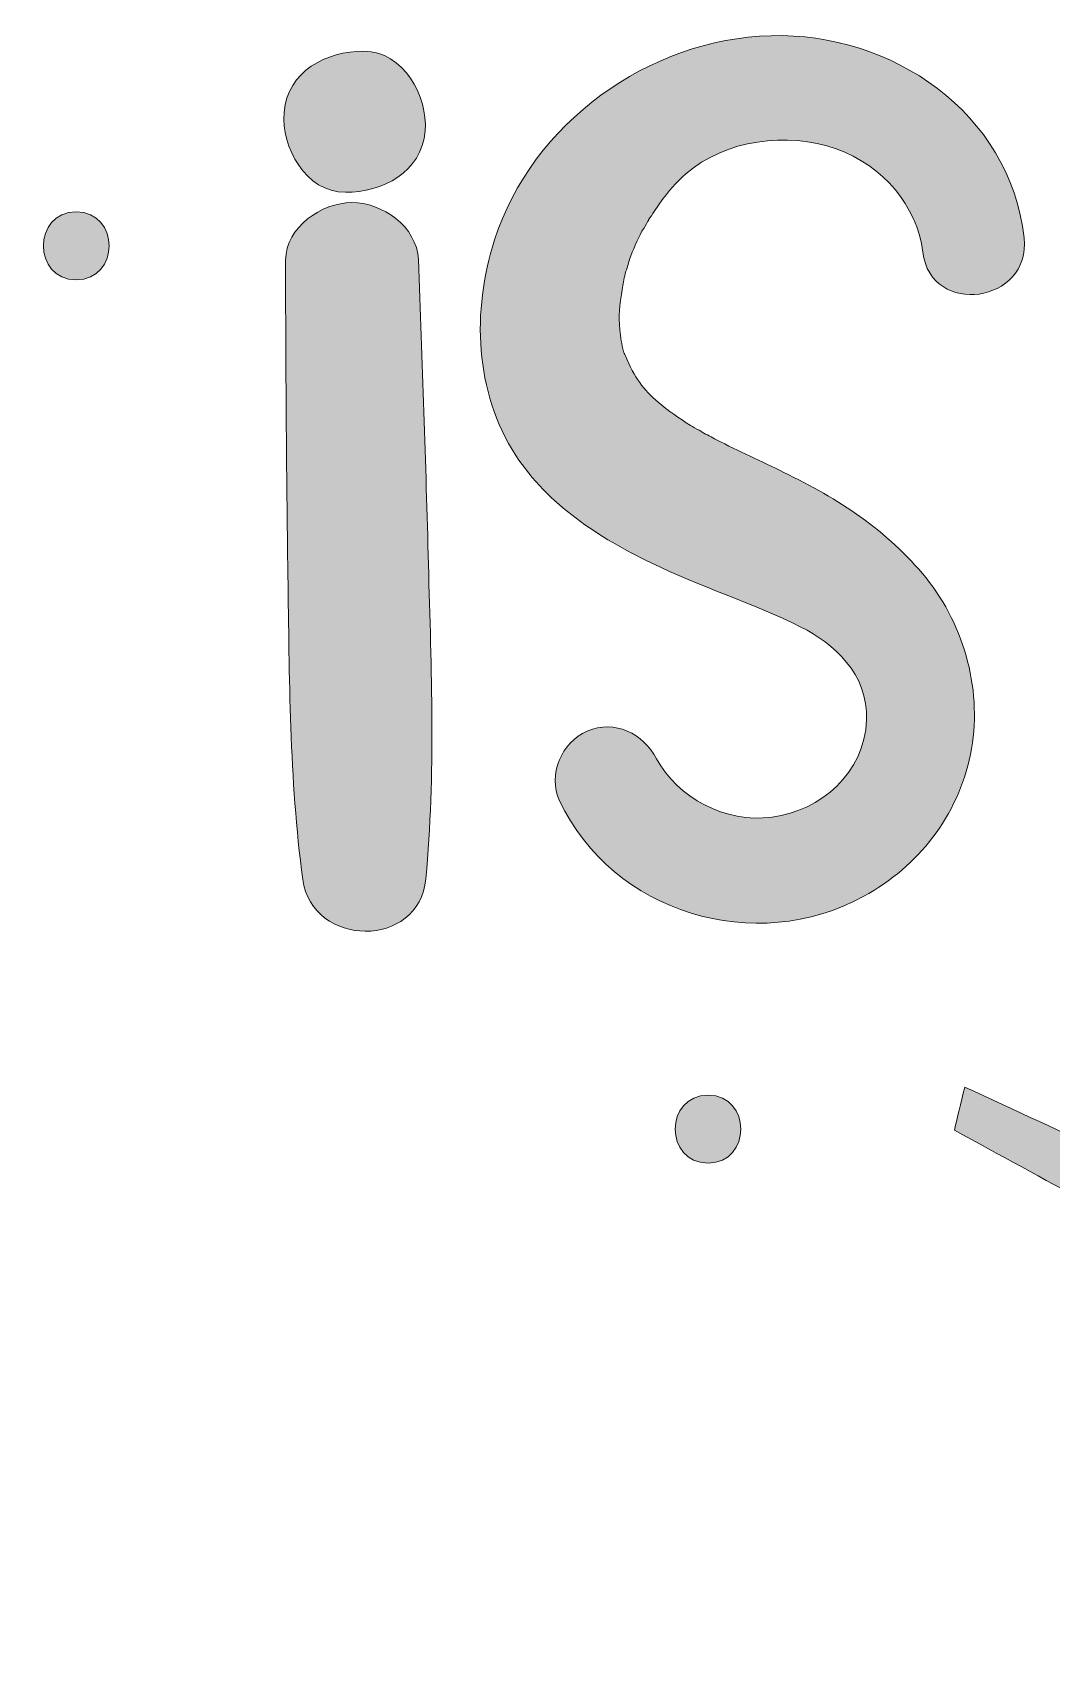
# Model space of a CAD drawing. Header units: inches. Extents: x 66 to 1015, y -1000 to -79.
# Drawn here: x 124.6 to 334.8, y -1000.4 to -665.4 of the extents above; entities that cross this region are included whole.
import ezdxf

# ---------------------------------------------------------------- set-up
doc = ezdxf.new("R2010")
doc.units = ezdxf.units.IN
doc.header["$MEASUREMENT"] = 0
doc.layers.add('Layer 1', color=7, linetype='Continuous')

# ---------------------------------------------------------------- blocks, each defined once
blk = doc.blocks.new('block 2')
at = {"layer": 'Layer 1', "true_color": 0xffffff}
h = blk.add_hatch(color=7, dxfattribs=at)
h.dxf.hatch_style = 2
edge = h.paths.add_edge_path()
edge.add_spline(control_points=[(308.88, -777.94), (300.97, -768.14), (290.75, -761.6), (279.54, -756.16), (274.91, -753.9), (270.22, -751.78), (265.64, -749.42), (264.65, -748.9), (263.66, -748.38), (262.67, -747.85), (262.94, -747.97), (260.37, -746.52), (260.29, -746.47), (257.96, -745.01), (255.72, -743.43), (253.61, -741.67), (250.56, -739.12), (248.77, -736.6), (246.87, -732.14), (246.7, -731.75), (246.57, -731.44), (246.48, -731.21), (246.1, -729.77), (245.9, -728.25), (245.73, -726.78), (245.39, -723.56), (245.58, -722.28), (246.28, -718.05), (246.46, -716.97), (246.65, -715.9), (246.89, -714.84), (247, -714.64), (247.71, -712.29), (247.73, -712.24), (248.45, -710.26), (249.28, -708.31), (250.24, -706.44), (250.1, -706.79), (251.7, -704.02), (251.65, -704.1), (252.41, -702.94), (253.19, -701.77), (254, -700.64), (255.9, -698), (257.22, -696.44), (259.33, -694.6), (267.43, -687.53), (280.27, -685.86), (290.32, -689.44), (300.08, -692.93), (307.03, -701.18), (308.21, -710.73), (309.88, -724.22), (330.6, -721.28), (329.09, -707.8), (326.2, -681.86), (301.73, -665.44), (276.9, -666.1), (251.68, -666.78), (227.58, -684.14), (219.88, -708.23), (215.18, -722.95), (215.73, -739.45), (224.29, -752.69), (230.85, -762.84), (241.51, -769.66), (252.18, -774.83), (262.26, -779.71), (273.02, -783.07), (283.07, -788.06), (289.78, -791.39), (296.98, -797.76), (296.61, -807.2), (296.18, -818.29), (287.17, -825.88), (277.14, -827.26), (267.42, -828.59), (257.64, -823.24), (253.3, -815.21), (250.51, -810.04), (244.71, -807.06), (238.97, -809.54), (233.67, -811.83), (230.8, -818.52), (233.3, -823.87), (244.14, -847.11), (273.85, -855.85), (296.03, -843.59), (307.36, -837.33), (315.4, -827.1), (318.04, -814.34), (320.65, -801.72), (316.93, -787.91), (308.88, -777.94)], knot_values=[0, 0, 0, 0, 1, 1, 1, 2, 2, 2, 3, 3, 3, 4, 4, 4, 5, 5, 5, 6, 6, 6, 7, 7, 7, 8, 8, 8, 9, 9, 9, 10, 10, 10, 11, 11, 11, 12, 12, 12, 13, 13, 13, 14, 14, 14, 15, 15, 15, 16, 16, 16, 17, 17, 17, 18, 18, 18, 19, 19, 19, 20, 20, 20, 21, 21, 21, 22, 22, 22, 23, 23, 23, 24, 24, 24, 25, 25, 25, 26, 26, 26, 27, 27, 27, 28, 28, 28, 29, 29, 29, 30, 30, 30, 31, 31, 31, 31], degree=3, periodic=1)
h = blk.add_hatch(color=7, dxfattribs=at)
h.dxf.hatch_style = 2
edge = h.paths.add_edge_path()
edge.add_spline(control_points=[(189.1, -698.4), (196.74, -698.4), (204.82, -694.33), (205.55, -685.74), (206.15, -678.67), (201.1, -669.3), (192.89, -669.3), (185.25, -669.3), (177.17, -673.36), (176.45, -681.95), (175.85, -689.02), (180.9, -698.4), (189.1, -698.4)], knot_values=[0, 0, 0, 0, 1, 1, 1, 2, 2, 2, 3, 3, 3, 4, 4, 4, 4], degree=3, periodic=1)
h = blk.add_hatch(color=7, dxfattribs=at)
h.dxf.hatch_style = 2
edge = h.paths.add_edge_path()
edge.add_spline(control_points=[(133.59, -702.43), (124.57, -702.43), (124.56, -716.44), (133.59, -716.44), (142.61, -716.44), (142.62, -702.43), (133.59, -702.43)], knot_values=[0, 0, 0, 0, 1, 1, 1, 2, 2, 2, 2], degree=3, periodic=1)
h = blk.add_hatch(color=7, dxfattribs=at)
h.dxf.hatch_style = 2
edge = h.paths.add_edge_path()
edge.add_spline(control_points=[(204.16, -712.28), (203.88, -705.44), (196.66, -700.48), (190.41, -700.51), (184.28, -700.55), (176.77, -705.55), (176.77, -712.42), (176.78, -734.08), (176.94, -755.72), (177.25, -777.38), (177.55, -798.32), (177.52, -819.3), (180.32, -840.09), (182.22, -854.19), (204.34, -854.56), (205.71, -839.96), (207.73, -818.41), (206.82, -796.74), (206.24, -775.13), (205.68, -754.17), (205.01, -733.23), (204.16, -712.28)], knot_values=[0, 0, 0, 0, 1, 1, 1, 2, 2, 2, 3, 3, 3, 4, 4, 4, 5, 5, 5, 6, 6, 6, 7, 7, 7, 7], degree=3, periodic=1)
h = blk.add_hatch(color=7, dxfattribs=at)
h.dxf.hatch_style = 2
edge = h.paths.add_edge_path()
edge.add_spline(control_points=[(611.37, -920.71), (605.91, -919.63), (600.29, -918.74), (594.75, -918.82), (579.6, -919.03), (565.21, -922.87), (552.01, -930.26), (546.5, -933.35), (540.94, -934.81), (534.81, -934.92), (531.36, -934.99), (527.91, -935.18), (524.46, -935.18), (523.16, -935.17), (521.86, -934.76), (519.68, -934.39), (522.7, -932.38), (524.86, -930.97), (527, -929.53), (535.28, -923.99), (543.22, -918.1), (549.2, -909.93), (552.08, -905.97), (553.89, -901.65), (554.21, -896.8), (554.61, -890.79), (552.71, -885.71), (547.36, -882.4), (542.32, -879.29), (537.24, -879.35), (532.01, -882.16), (524.29, -886.31), (517.74, -891.83), (512.31, -898.68), (505.17, -907.69), (499.37, -917.54), (494.62, -927.98), (492.44, -932.76), (489.29, -934.9), (483.92, -933.93), (474.59, -932.23), (465.2, -930.83), (455.85, -929.26), (454.06, -928.96), (452.32, -928.42), (449.32, -927.7), (453.89, -924.94), (457.57, -923.11), (460.8, -920.69), (466.47, -916.46), (472.37, -912.34), (477.26, -907.29), (482.43, -901.95), (485.3, -894.99), (485.8, -887.43), (486.45, -877.79), (480.37, -871.62), (470.79, -872.43), (467.25, -872.72), (463.55, -873.91), (460.4, -875.58), (451.45, -880.32), (444.38, -887.19), (439.25, -895.99), (435.33, -902.69), (431.26, -909.31), (427.37, -916.03), (424.86, -920.36), (421.44, -922.06), (416.54, -920.53), (401.93, -916), (387.31, -911.51), (372.69, -907), (372.72, -906.35), (372.74, -905.7), (372.76, -905.05), (376.35, -903.73), (380.06, -902.68), (383.49, -901.05), (390.87, -897.52), (398.29, -894.01), (405.33, -889.88), (410.38, -886.91), (414.2, -882.42), (416.74, -876.95), (419.96, -869.97), (419.21, -863.43), (414.47, -857.53), (409.89, -851.84), (403.47, -850.36), (396.92, -852.54), (391.28, -854.41), (385.7, -857.18), (380.88, -860.64), (370.13, -868.36), (361.12, -877.95), (353.7, -888.97), (351.93, -891.6), (349.91, -894.05), (347.59, -897.15), (337.25, -892.36), (327.35, -887.78), (316.89, -882.93), (316.02, -886.48), (315.38, -889.09), (314.72, -891.81), (324.24, -897.01), (333.27, -901.94), (341.91, -906.65), (341.39, -910.94), (340.52, -914.57), (340.59, -918.18), (340.95, -937.37), (345.89, -955.35), (356.26, -971.54), (359.08, -975.94), (363.17, -979.85), (367.43, -982.95), (373.57, -987.41), (381.5, -986.18), (387.05, -980.98), (392.33, -976.04), (393.31, -969.87), (391.95, -963.13), (390.53, -956.02), (387.17, -949.69), (383.04, -943.86), (377.67, -936.3), (371.9, -929.03), (366.34, -921.61), (364.86, -919.64), (363.5, -917.59), (362.09, -915.57), (380.43, -919.99), (397.9, -925.4), (415.42, -930.64), (418.98, -931.7), (419.75, -933.91), (420.16, -937.28), (422.35, -955.13), (429.45, -970.86), (441.53, -984.24), (447.06, -990.35), (453.82, -994.37), (462.11, -995.45), (474.75, -997.1), (482.36, -988.5), (478.34, -976.41), (476.76, -971.65), (473.84, -967.01), (470.49, -963.22), (465.24, -957.27), (459.1, -952.09), (453.34, -946.58), (451.15, -944.49), (448.97, -942.39), (446.78, -940.29), (447, -939.86), (447.22, -939.44), (447.44, -939.01), (461.25, -940.73), (475.05, -942.46), (488.65, -944.16), (489.74, -948.15), (490.3, -951.6), (491.59, -954.74), (498.16, -970.68), (508.43, -983.88), (522.49, -993.8), (526.39, -996.56), (531.4, -998.24), (536.14, -999.18), (542.21, -1000.37), (546.48, -997.47), (549.27, -992.03), (553.16, -984.44), (551.36, -977.46), (546, -971.72), (541.19, -966.57), (535.53, -962.16), (529.95, -957.79), (524.72, -953.7), (519.12, -950.09), (513.68, -946.28), (513.8, -945.78), (513.92, -945.29), (514.05, -944.79), (525.18, -944.57), (536.32, -944.26), (547.46, -944.21), (548.99, -944.21), (550.81, -945.18), (552.01, -946.25), (555.85, -949.65), (560.39, -951.41), (565.22, -952.77), (577.13, -956.14), (589.18, -958.27), (601.62, -956.95), (607.5, -956.32), (613.19, -954.83), (617.74, -950.87), (623.32, -946.02), (626.06, -939.7), (624.65, -932.35), (623.31, -925.34), (617.86, -922), (611.37, -920.71)], knot_values=[0, 0, 0, 0, 1, 1, 1, 2, 2, 2, 3, 3, 3, 4, 4, 4, 5, 5, 5, 6, 6, 6, 7, 7, 7, 8, 8, 8, 9, 9, 9, 10, 10, 10, 11, 11, 11, 12, 12, 12, 13, 13, 13, 14, 14, 14, 15, 15, 15, 16, 16, 16, 17, 17, 17, 18, 18, 18, 19, 19, 19, 20, 20, 20, 21, 21, 21, 22, 22, 22, 23, 23, 23, 24, 24, 24, 25, 25, 25, 26, 26, 26, 27, 27, 27, 28, 28, 28, 29, 29, 29, 30, 30, 30, 31, 31, 31, 32, 32, 32, 33, 33, 33, 34, 34, 34, 35, 35, 35, 36, 36, 36, 37, 37, 37, 38, 38, 38, 39, 39, 39, 40, 40, 40, 41, 41, 41, 42, 42, 42, 43, 43, 43, 44, 44, 44, 45, 45, 45, 46, 46, 46, 47, 47, 47, 48, 48, 48, 49, 49, 49, 50, 50, 50, 51, 51, 51, 52, 52, 52, 53, 53, 53, 54, 54, 54, 55, 55, 55, 56, 56, 56, 57, 57, 57, 58, 58, 58, 59, 59, 59, 60, 60, 60, 61, 61, 61, 62, 62, 62, 63, 63, 63, 64, 64, 64, 65, 65, 65, 66, 66, 66, 67, 67, 67, 68, 68, 68, 69, 69, 69, 69], degree=3, periodic=1)
h = blk.add_hatch(color=7, dxfattribs=at)
h.dxf.hatch_style = 2
edge = h.paths.add_edge_path()
edge.add_spline(control_points=[(263.91, -884.59), (254.89, -884.59), (254.88, -898.61), (263.91, -898.61), (272.93, -898.61), (272.94, -884.59), (263.91, -884.59)], knot_values=[0, 0, 0, 0, 1, 1, 1, 2, 2, 2, 2], degree=3, periodic=1)
at = {"layer": 'Layer 1', "lineweight": 0}
for points, knots in [([(308.88, -777.94), (300.97, -768.14), (290.75, -761.6), (279.54, -756.16), (274.91, -753.9), (270.22, -751.78), (265.64, -749.42), (264.65, -748.9), (263.66, -748.38), (262.67, -747.85), (262.94, -747.97), (260.37, -746.52), (260.29, -746.47), (257.96, -745.01), (255.72, -743.43), (253.61, -741.67), (250.56, -739.12), (248.77, -736.6), (246.87, -732.14), (246.7, -731.75), (246.57, -731.44), (246.48, -731.21), (246.1, -729.77), (245.9, -728.25), (245.73, -726.78), (245.39, -723.56), (245.58, -722.28), (246.28, -718.05), (246.46, -716.97), (246.65, -715.9), (246.89, -714.84), (247, -714.64), (247.71, -712.29), (247.73, -712.24), (248.45, -710.26), (249.28, -708.31), (250.24, -706.44), (250.1, -706.79), (251.7, -704.02), (251.65, -704.1), (252.41, -702.94), (253.19, -701.77), (254, -700.64), (255.9, -698), (257.22, -696.44), (259.33, -694.6), (267.43, -687.53), (280.27, -685.86), (290.32, -689.44), (300.08, -692.93), (307.03, -701.18), (308.21, -710.73), (309.88, -724.22), (330.6, -721.28), (329.09, -707.8), (326.2, -681.86), (301.73, -665.44), (276.9, -666.1), (251.68, -666.78), (227.58, -684.14), (219.88, -708.23), (215.18, -722.95), (215.73, -739.45), (224.29, -752.69), (230.85, -762.84), (241.51, -769.66), (252.18, -774.83), (262.26, -779.71), (273.02, -783.07), (283.07, -788.06), (289.78, -791.39), (296.98, -797.76), (296.61, -807.2), (296.18, -818.29), (287.17, -825.88), (277.14, -827.26), (267.42, -828.59), (257.64, -823.24), (253.3, -815.21), (250.51, -810.04), (244.71, -807.06), (238.97, -809.54), (233.67, -811.83), (230.8, -818.52), (233.3, -823.87), (244.14, -847.11), (273.85, -855.85), (296.03, -843.59), (307.36, -837.33), (315.4, -827.1), (318.04, -814.34), (320.65, -801.72), (316.93, -787.91), (308.88, -777.94)], [0, 0, 0, 0, 1, 1, 1, 2, 2, 2, 3, 3, 3, 4, 4, 4, 5, 5, 5, 6, 6, 6, 7, 7, 7, 8, 8, 8, 9, 9, 9, 10, 10, 10, 11, 11, 11, 12, 12, 12, 13, 13, 13, 14, 14, 14, 15, 15, 15, 16, 16, 16, 17, 17, 17, 18, 18, 18, 19, 19, 19, 20, 20, 20, 21, 21, 21, 22, 22, 22, 23, 23, 23, 24, 24, 24, 25, 25, 25, 26, 26, 26, 27, 27, 27, 28, 28, 28, 29, 29, 29, 30, 30, 30, 31, 31, 31, 31]), ([(189.1, -698.4), (196.74, -698.4), (204.82, -694.33), (205.55, -685.74), (206.15, -678.67), (201.1, -669.3), (192.89, -669.3), (185.25, -669.3), (177.17, -673.36), (176.45, -681.95), (175.85, -689.02), (180.9, -698.4), (189.1, -698.4)], [0, 0, 0, 0, 1, 1, 1, 2, 2, 2, 3, 3, 3, 4, 4, 4, 4]), ([(133.59, -702.43), (124.57, -702.43), (124.56, -716.44), (133.59, -716.44), (142.61, -716.44), (142.62, -702.43), (133.59, -702.43)], [0, 0, 0, 0, 1, 1, 1, 2, 2, 2, 2]), ([(204.16, -712.28), (203.88, -705.44), (196.66, -700.48), (190.41, -700.51), (184.28, -700.55), (176.77, -705.55), (176.77, -712.42), (176.78, -734.08), (176.94, -755.72), (177.25, -777.38), (177.55, -798.32), (177.52, -819.3), (180.32, -840.09), (182.22, -854.19), (204.34, -854.56), (205.71, -839.96), (207.73, -818.41), (206.82, -796.74), (206.24, -775.13), (205.68, -754.17), (205.01, -733.23), (204.16, -712.28)], [0, 0, 0, 0, 1, 1, 1, 2, 2, 2, 3, 3, 3, 4, 4, 4, 5, 5, 5, 6, 6, 6, 7, 7, 7, 7]), ([(611.37, -920.71), (605.91, -919.63), (600.29, -918.74), (594.75, -918.82), (579.6, -919.03), (565.21, -922.87), (552.01, -930.26), (546.5, -933.35), (540.94, -934.81), (534.81, -934.92), (531.36, -934.99), (527.91, -935.18), (524.46, -935.18), (523.16, -935.17), (521.86, -934.76), (519.68, -934.39), (522.7, -932.38), (524.86, -930.97), (527, -929.53), (535.28, -923.99), (543.22, -918.1), (549.2, -909.93), (552.08, -905.97), (553.89, -901.65), (554.21, -896.8), (554.61, -890.79), (552.71, -885.71), (547.36, -882.4), (542.32, -879.29), (537.24, -879.35), (532.01, -882.16), (524.29, -886.31), (517.74, -891.83), (512.31, -898.68), (505.17, -907.69), (499.37, -917.54), (494.62, -927.98), (492.44, -932.76), (489.29, -934.9), (483.92, -933.93), (474.59, -932.23), (465.2, -930.83), (455.85, -929.26), (454.06, -928.96), (452.32, -928.42), (449.32, -927.7), (453.89, -924.94), (457.57, -923.11), (460.8, -920.69), (466.47, -916.46), (472.37, -912.34), (477.26, -907.29), (482.43, -901.95), (485.3, -894.99), (485.8, -887.43), (486.45, -877.79), (480.37, -871.62), (470.79, -872.43), (467.25, -872.72), (463.55, -873.91), (460.4, -875.58), (451.45, -880.32), (444.38, -887.19), (439.25, -895.99), (435.33, -902.69), (431.26, -909.31), (427.37, -916.03), (424.86, -920.36), (421.44, -922.06), (416.54, -920.53), (401.93, -916), (387.31, -911.51), (372.69, -907), (372.72, -906.35), (372.74, -905.7), (372.76, -905.05), (376.35, -903.73), (380.06, -902.68), (383.49, -901.05), (390.87, -897.52), (398.29, -894.01), (405.33, -889.88), (410.38, -886.91), (414.2, -882.42), (416.74, -876.95), (419.96, -869.97), (419.21, -863.43), (414.47, -857.53), (409.89, -851.84), (403.47, -850.36), (396.92, -852.54), (391.28, -854.41), (385.7, -857.18), (380.88, -860.64), (370.13, -868.36), (361.12, -877.95), (353.7, -888.97), (351.93, -891.6), (349.91, -894.05), (347.59, -897.15), (337.25, -892.36), (327.35, -887.78), (316.89, -882.93), (316.02, -886.48), (315.38, -889.09), (314.72, -891.81), (324.24, -897.01), (333.27, -901.94), (341.91, -906.65), (341.39, -910.94), (340.52, -914.57), (340.59, -918.18), (340.95, -937.37), (345.89, -955.35), (356.26, -971.54), (359.08, -975.94), (363.17, -979.85), (367.43, -982.95), (373.57, -987.41), (381.5, -986.18), (387.05, -980.98), (392.33, -976.04), (393.31, -969.87), (391.95, -963.13), (390.53, -956.02), (387.17, -949.69), (383.04, -943.86), (377.67, -936.3), (371.9, -929.03), (366.34, -921.61), (364.86, -919.64), (363.5, -917.59), (362.09, -915.57), (380.43, -919.99), (397.9, -925.4), (415.42, -930.64), (418.98, -931.7), (419.75, -933.91), (420.16, -937.28), (422.35, -955.13), (429.45, -970.86), (441.53, -984.24), (447.06, -990.35), (453.82, -994.37), (462.11, -995.45), (474.75, -997.1), (482.36, -988.5), (478.34, -976.41), (476.76, -971.65), (473.84, -967.01), (470.49, -963.22), (465.24, -957.27), (459.1, -952.09), (453.34, -946.58), (451.15, -944.49), (448.97, -942.39), (446.78, -940.29), (447, -939.86), (447.22, -939.44), (447.44, -939.01), (461.25, -940.73), (475.05, -942.46), (488.65, -944.16), (489.74, -948.15), (490.3, -951.6), (491.59, -954.74), (498.16, -970.68), (508.43, -983.88), (522.49, -993.8), (526.39, -996.56), (531.4, -998.24), (536.14, -999.18), (542.21, -1000.37), (546.48, -997.47), (549.27, -992.03), (553.16, -984.44), (551.36, -977.46), (546, -971.72), (541.19, -966.57), (535.53, -962.16), (529.95, -957.79), (524.72, -953.7), (519.12, -950.09), (513.68, -946.28), (513.8, -945.78), (513.92, -945.29), (514.05, -944.79), (525.18, -944.57), (536.32, -944.26), (547.46, -944.21), (548.99, -944.21), (550.81, -945.18), (552.01, -946.25), (555.85, -949.65), (560.39, -951.41), (565.22, -952.77), (577.13, -956.14), (589.18, -958.27), (601.62, -956.95), (607.5, -956.32), (613.19, -954.83), (617.74, -950.87), (623.32, -946.02), (626.06, -939.7), (624.65, -932.35), (623.31, -925.34), (617.86, -922), (611.37, -920.71)], [0, 0, 0, 0, 1, 1, 1, 2, 2, 2, 3, 3, 3, 4, 4, 4, 5, 5, 5, 6, 6, 6, 7, 7, 7, 8, 8, 8, 9, 9, 9, 10, 10, 10, 11, 11, 11, 12, 12, 12, 13, 13, 13, 14, 14, 14, 15, 15, 15, 16, 16, 16, 17, 17, 17, 18, 18, 18, 19, 19, 19, 20, 20, 20, 21, 21, 21, 22, 22, 22, 23, 23, 23, 24, 24, 24, 25, 25, 25, 26, 26, 26, 27, 27, 27, 28, 28, 28, 29, 29, 29, 30, 30, 30, 31, 31, 31, 32, 32, 32, 33, 33, 33, 34, 34, 34, 35, 35, 35, 36, 36, 36, 37, 37, 37, 38, 38, 38, 39, 39, 39, 40, 40, 40, 41, 41, 41, 42, 42, 42, 43, 43, 43, 44, 44, 44, 45, 45, 45, 46, 46, 46, 47, 47, 47, 48, 48, 48, 49, 49, 49, 50, 50, 50, 51, 51, 51, 52, 52, 52, 53, 53, 53, 54, 54, 54, 55, 55, 55, 56, 56, 56, 57, 57, 57, 58, 58, 58, 59, 59, 59, 60, 60, 60, 61, 61, 61, 62, 62, 62, 63, 63, 63, 64, 64, 64, 65, 65, 65, 66, 66, 66, 67, 67, 67, 68, 68, 68, 69, 69, 69, 69]), ([(263.91, -884.59), (254.89, -884.59), (254.88, -898.61), (263.91, -898.61), (272.93, -898.61), (272.94, -884.59), (263.91, -884.59)], [0, 0, 0, 0, 1, 1, 1, 2, 2, 2, 2])]:
    blk.add_open_spline(points, degree=3, knots=knots, dxfattribs=at)

msp = doc.modelspace()

# ---------------------------------------------------------------- block references
at = {"layer": 'Layer 1'}
msp.add_blockref('block 2', (0, 0), dxfattribs=at)

doc.saveas('drawing.dxf')
